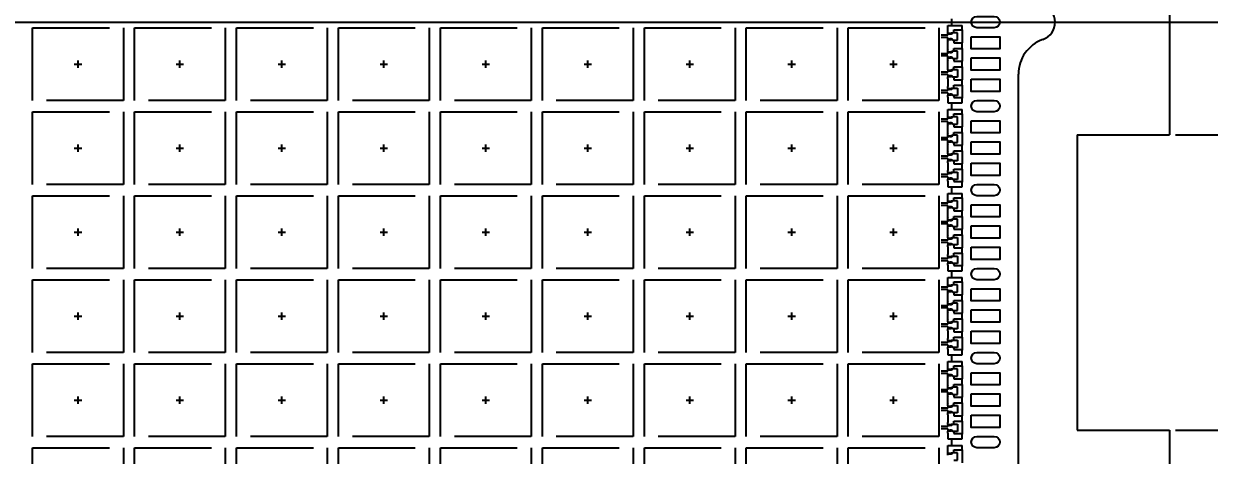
# Model space of a CAD drawing. Header units: millimetres. Extents: x 404.22 to 412.54, y 108.24 to 113.92.
# Drawn here: x 407.598 to 409.527, y 110.306 to 111.007 of the extents above; entities that cross this region are included whole.
import ezdxf

# ---------------------------------------------------------------- set-up
doc = ezdxf.new("R2010")
doc.units = ezdxf.units.MM
doc.header["$LTSCALE"] = 0.5
doc.header["$PDMODE"] = 98
for name, pattern in [('CENTER', [50.8, 31.75, -6.35, 6.35, -6.35]), ('HIDDEN', [0.375, 0.25, -0.125]), ('PHANTOM', [2.5, 1.25, -0.25, 0.25, -0.25, 0.25, -0.25])]:
    doc.linetypes.add(name, pattern=pattern)
for name, color, linetype in [('1D', 4, 'Continuous'), ('BTM', 7, 'HIDDEN'), ('CEN', 2, 'CENTER'), ('DIM', 3, 'Continuous'), ('PKG', 1, 'PHANTOM')]:
    doc.layers.add(name, color=color, linetype=linetype)
doc.styles.add('SIMPLEX', font='simplex.shx')
doc.dimstyles.new('Standard2', dxfattribs={"dimtxt": 0.06, "dimasz": 0.08, "dimexe": 0.01, "dimexo": 0.01, "dimgap": 0.027, "dimtad": 1, "dimdec": 3, "dimlfac": 16.666667, "dimrnd": 0.0005, "dimzin": 1, "dimtxsty": 'SIMPLEX', "dimcen": 0.1905, "dimclrd": 256, "dimclre": 256, "dimclrt": 256, "dimazin": 3, "dimtp": 0.03, "dimtm": 0.05, "dimtfac": 0.8, "dimtdec": 3, "dimtmove": 0, "dimatfit": 3, "dimfxl": 0.05, "dimtzin": 4, "dimlwd": -1, "dimlwe": -1})

# ---------------------------------------------------------------- blocks, each defined once
blk = doc.blocks.new('*D5')
at = {"layer": 'Defpoints', "color": 0, "ltscale": 0.1, "transparency": 16777216}
for p in [(407.4376, 111.0096), (407.4547, 111.0096), (409.963, 111.0096)]:
    blk.add_point(p, dxfattribs=at)
at = {"layer": 'DIM', "ltscale": 0.1, "transparency": 16777216}
blk.add_line((407.4647, 111.0096), (409.963, 111.0096), dxfattribs=at)
at = {"layer": 'DIM', "ltscale": 0.1, "transparency": 16777216, "insert": (410.11, 111.0096), "char_height": 0.06, "attachment_point": 5, "style": 'SIMPLEX'}
blk.add_mtext('\\A1;0.000', dxfattribs=at)
blk = doc.blocks.new('*D14')
at = {"layer": 'Defpoints', "color": 0, "ltscale": 0.1, "transparency": 16777216}
for p in [(407.4376, 111.0096), (409.4625, 110.8266), (409.963, 110.8266)]:
    blk.add_point(p, dxfattribs=at)
at = {"layer": 'DIM', "ltscale": 0.1, "transparency": 16777216}
blk.add_line((409.4725, 110.8266), (409.963, 110.8266), dxfattribs=at)
at = {"layer": 'DIM', "ltscale": 0.1, "transparency": 16777216, "insert": (410.11, 110.8266), "char_height": 0.06, "attachment_point": 5, "style": 'SIMPLEX'}
blk.add_mtext('\\A1;3.050', dxfattribs=at)
blk = doc.blocks.new('*D15')
at = {"layer": 'Defpoints', "color": 0, "ltscale": 0.1, "transparency": 16777216}
for p in [(407.4376, 111.0096), (409.4625, 110.3466), (409.963, 110.3466)]:
    blk.add_point(p, dxfattribs=at)
at = {"layer": 'DIM', "ltscale": 0.1, "transparency": 16777216}
blk.add_line((409.4725, 110.3466), (409.963, 110.3466), dxfattribs=at)
at = {"layer": 'DIM', "ltscale": 0.1, "transparency": 16777216, "insert": (410.1272, 110.3466), "char_height": 0.06, "attachment_point": 5, "style": 'SIMPLEX'}
blk.add_mtext('\\A1;11.050', dxfattribs=at)
blk = doc.blocks.new('*D16')
at = {"layer": '1D', "ltscale": 0.1, "transparency": 16777216}
blk.add_line((409.3465, 108.9516), (409.963, 108.9516), dxfattribs=at)
at = {"layer": 'Defpoints', "color": 0, "ltscale": 0.1, "transparency": 16777216}
for p in [(407.4376, 111.0096), (409.3365, 108.9516), (409.963, 108.9516)]:
    blk.add_point(p, dxfattribs=at)
at = {"layer": '1D', "ltscale": 0.1, "transparency": 16777216, "insert": (410.1386, 108.9516), "char_height": 0.06, "attachment_point": 5, "style": 'SIMPLEX'}
blk.add_mtext('\\A1;34.300', dxfattribs=at)
blk = doc.blocks.new('*D29')
at = {"layer": 'Defpoints', "color": 0, "transparency": 16777216}
for p in [(409.2466, 112.8516), (409.2466, 109.1676), (410.6211, 109.1676)]:
    blk.add_point(p, dxfattribs=at)
at = {"layer": 'DIM', "transparency": 16777216}
for p, q in [((409.2566, 112.8516), (410.6311, 112.8516)), ((410.6211, 112.7716), (410.6211, 111.5266)), ((410.6211, 109.2476), (410.6211, 110.4926)), ((409.2566, 109.1676), (410.6311, 109.1676))]:
    blk.add_line(p, q, dxfattribs=at)
for points in [[(410.6078, 112.7716), (410.6345, 112.7716), (410.6211, 112.8516)], [(410.6078, 109.2476), (410.6345, 109.2476), (410.6211, 109.1676)]]:
    blk.add_solid(points, dxfattribs=at)
at = {"layer": 'DIM', "transparency": 16777216, "insert": (410.6211, 111.0096), "char_height": 0.06, "attachment_point": 5, "rotation": 90, "style": 'SIMPLEX'}
blk.add_mtext('\\A1;59.3X61.4(MOLD PKG)', dxfattribs=at)
blk = doc.blocks.new('*D35')
at = {"layer": '1D', "transparency": 16777216}
for p, q in [((409.3525, 109.0896), (409.643, 109.0896)), ((409.643, 109.0896), (409.803, 109.0511)), ((409.803, 109.0511), (409.963, 109.0511))]:
    blk.add_line(p, q, dxfattribs=at)
at = {"layer": 'Defpoints', "color": 0, "transparency": 16777216}
for p in [(407.4376, 111.0096), (409.3425, 109.0896), (409.963, 109.0511)]:
    blk.add_point(p, dxfattribs=at)
at = {"layer": '1D', "transparency": 16777216, "insert": (410.1386, 109.0511), "char_height": 0.06, "attachment_point": 5, "style": 'SIMPLEX'}
blk.add_mtext('\\A1;32.000', dxfattribs=at)
blk = doc.blocks.new('*D36')
at = {"ltscale": 0.1, "transparency": 16777216}
blk.add_line((409.3425, 109.0796), (409.3425, 108.7347), dxfattribs=at)
at = {"layer": 'Defpoints', "color": 0, "ltscale": 0.1, "transparency": 16777216}
for p in [(407.4376, 111.0096), (409.3425, 109.0896), (409.3425, 108.7347)]:
    blk.add_point(p, dxfattribs=at)
at = {"color": 1, "ltscale": 0.1, "transparency": 16777216, "insert": (409.3425, 108.5648), "char_height": 0.06, "attachment_point": 5, "rotation": 90, "style": 'SIMPLEX'}
blk.add_mtext('\\A1;{\\C256;31.747}', dxfattribs=at)
blk = doc.blocks.new('*D38')
at = {"layer": '1D', "ltscale": 0.1, "transparency": 16777216}
blk.add_line((408.4966, 108.9866), (408.4966, 108.7432), dxfattribs=at)
at = {"layer": 'Defpoints', "color": 0, "ltscale": 0.1, "transparency": 16777216}
for p in [(407.4376, 111.0096), (408.4966, 108.9966), (408.4966, 108.7432)]:
    blk.add_point(p, dxfattribs=at)
at = {"layer": '1D', "ltscale": 0.1, "transparency": 16777216, "insert": (408.4966, 108.5733), "char_height": 0.06, "attachment_point": 5, "rotation": 90, "style": 'SIMPLEX'}
blk.add_mtext('\\A1;17.650', dxfattribs=at)
blk = doc.blocks.new('*U99')
at = {"layer": 'CEN', "ltscale": 0.005}
for p, q in [((-0.006, 0), (0.006, 0)), ((0, -0.006), (0, 0.006))]:
    blk.add_line(p, q, dxfattribs=at)
at = {"layer": 'PKG', "color": 1, "linetype": 'HIDDEN'}
blk.add_lwpolyline([(-0.0738, -0.0591), (-0.0738, 0.0591), (0.0738, 0.0591), (0.0738, -0.0591)], close=True, dxfattribs=at)
blk = doc.blocks.new('*U100')
at = {"layer": 'CEN', "color": 0, "linetype": 'ByBlock', "lineweight": -2, "transparency": 16777216}
for p in [(1.8249, 1.638), (1.9908, 1.638), (2.1567, 1.638), (2.3226, 1.638), (2.4885, 1.638), (2.6544, 1.638), (2.8203, 1.638), (2.9862, 1.638), (3.1521, 1.638), (1.8249, 1.5015), (1.9908, 1.5015), (2.1567, 1.5015), (2.3226, 1.5015), (2.4885, 1.5015), (2.6544, 1.5015), (2.8203, 1.5015), (2.9862, 1.5015), (3.1521, 1.5015), (1.8249, 1.365), (1.9908, 1.365), (2.1567, 1.365), (2.3226, 1.365), (2.4885, 1.365), (2.6544, 1.365), (2.8203, 1.365), (2.9862, 1.365), (3.1521, 1.365), (1.8249, 1.2285), (1.9908, 1.2285), (2.1567, 1.2285), (2.3226, 1.2285), (2.4885, 1.2285), (2.6544, 1.2285), (2.8203, 1.2285), (2.9862, 1.2285), (3.1521, 1.2285), (1.8249, 1.092), (1.9908, 1.092), (2.1567, 1.092), (2.3226, 1.092), (2.4885, 1.092), (2.6544, 1.092), (2.8203, 1.092), (2.9862, 1.092), (3.1521, 1.092), (1.8249, 0.9555), (1.9908, 0.9555), (2.1567, 0.9555), (2.3226, 0.9555), (2.4885, 0.9555), (2.6544, 0.9555), (2.8203, 0.9555), (2.9862, 0.9555), (3.1521, 0.9555)]:
    blk.add_blockref('*U99', p, dxfattribs=at)

msp = doc.modelspace()

# ---------------------------------------------------------------- linework, layer by layer
for p, q in [((409.462459, 111.276642), (409.462459, 110.826642)), ((409.462459, 110.346642), (409.462459, 109.020938))]:
    msp.add_line(p, q)
at = {"ltscale": 0.03}
for p, q in [((409.102039, 110.995561), (409.102039, 111.004242)), ((409.102039, 111.004242), (409.124989, 111.004242)), ((409.102039, 110.991492), (409.107289, 110.991492)), ((409.110289, 110.992392), (409.107289, 110.991492)), ((409.111789, 110.992392), (409.110289, 110.992392)), ((409.111789, 110.992392), (409.111789, 110.996892)), ((409.111789, 110.996892), (409.124989, 110.996892)), ((409.124989, 110.996892), (409.124989, 111.004242)), ((409.102039, 110.981292), (409.107289, 110.981292)), ((409.102039, 110.965561), (409.102039, 110.977223)), ((409.110289, 110.980392), (409.107289, 110.981292)), ((409.110289, 110.980392), (409.111789, 110.980392)), ((409.111789, 110.980392), (409.111789, 110.975892)), ((409.111789, 110.975892), (409.124989, 110.975892)), ((409.124989, 110.966892), (409.124989, 110.975892)), ((409.102039, 110.961492), (409.107289, 110.961492)), ((409.102039, 110.951292), (409.107289, 110.951292)), ((409.110289, 110.962392), (409.107289, 110.961492)), ((409.110289, 110.950392), (409.107289, 110.951292)), ((409.111789, 110.962392), (409.110289, 110.962392)), ((409.110289, 110.950392), (409.111789, 110.950392)), ((409.111789, 110.962392), (409.111789, 110.966892)), ((409.111789, 110.966892), (409.124989, 110.966892)), ((409.111789, 110.950392), (409.111789, 110.945892)), ((409.102039, 110.935561), (409.102039, 110.947223)), ((409.102039, 110.931492), (409.107289, 110.931492)), ((409.110289, 110.932392), (409.107289, 110.931492)), ((409.110289, 110.932392), (409.111789, 110.932392)), ((409.111789, 110.945892), (409.124989, 110.945892)), ((409.111789, 110.932392), (409.111789, 110.936892)), ((409.111789, 110.936892), (409.124989, 110.936892)), ((409.124989, 110.936892), (409.124989, 110.945892)), ((409.102039, 110.921292), (409.107289, 110.921292)), ((409.102039, 110.917223), (409.102039, 110.905561)), ((409.110289, 110.920392), (409.107289, 110.921292)), ((409.111789, 110.920392), (409.110289, 110.920392)), ((409.111789, 110.920392), (409.111789, 110.915892)), ((409.111789, 110.915892), (409.124989, 110.915892)), ((409.124989, 110.906892), (409.124989, 110.915892)), ((409.102039, 110.901492), (409.107289, 110.901492)), ((409.102039, 110.901492), (409.107289, 110.901492)), ((409.102039, 110.891292), (409.107289, 110.891292)), ((409.102039, 110.891292), (409.107289, 110.891292)), ((409.110289, 110.902392), (409.107289, 110.901492)), ((409.110289, 110.890392), (409.107289, 110.891292)), ((409.110289, 110.902392), (409.111789, 110.902392)), ((409.111789, 110.902392), (409.111789, 110.906892)), ((409.111789, 110.906892), (409.124989, 110.906892)), ((409.102039, 110.887223), (409.102039, 110.878542)), ((409.102039, 110.878542), (409.124989, 110.878542)), ((409.111789, 110.890392), (409.110289, 110.890392)), ((409.111789, 110.890392), (409.111789, 110.887092)), ((409.111789, 110.887092), (409.124989, 110.887092)), ((409.124989, 110.878542), (409.124989, 110.887092)), ((409.102039, 110.859061), (409.102039, 110.867742)), ((409.102039, 110.867742), (409.124989, 110.867742)), ((409.102039, 110.854992), (409.107289, 110.854992)), ((409.110289, 110.855892), (409.107289, 110.854992)), ((409.111789, 110.855892), (409.110289, 110.855892)), ((409.111789, 110.855892), (409.111789, 110.860392)), ((409.111789, 110.860392), (409.124989, 110.860392)), ((409.124989, 110.860392), (409.124989, 110.867742)), ((409.102039, 110.844792), (409.107289, 110.844792)), ((409.102039, 110.829061), (409.102039, 110.840723)), ((409.110289, 110.843892), (409.107289, 110.844792)), ((409.110289, 110.843892), (409.111789, 110.843892)), ((409.111789, 110.843892), (409.111789, 110.839392)), ((409.111789, 110.839392), (409.124989, 110.839392)), ((409.124989, 110.830392), (409.124989, 110.839392)), ((409.102039, 110.824992), (409.107289, 110.824992)), ((409.102039, 110.814792), (409.107289, 110.814792)), ((409.110289, 110.825892), (409.107289, 110.824992)), ((409.110289, 110.813892), (409.107289, 110.814792)), ((409.111789, 110.825892), (409.110289, 110.825892)), ((409.110289, 110.813892), (409.111789, 110.813892)), ((409.111789, 110.825892), (409.111789, 110.830392)), ((409.111789, 110.830392), (409.124989, 110.830392)), ((409.111789, 110.813892), (409.111789, 110.809392)), ((409.102039, 110.799061), (409.102039, 110.810723)), ((409.102039, 110.794992), (409.107289, 110.794992)), ((409.110289, 110.795892), (409.107289, 110.794992)), ((409.110289, 110.795892), (409.111789, 110.795892)), ((409.111789, 110.809392), (409.124989, 110.809392)), ((409.111789, 110.795892), (409.111789, 110.800392)), ((409.111789, 110.800392), (409.124989, 110.800392)), ((409.124989, 110.800392), (409.124989, 110.809392)), ((409.102039, 110.784792), (409.107289, 110.784792)), ((409.102039, 110.780723), (409.102039, 110.769061)), ((409.110289, 110.783892), (409.107289, 110.784792)), ((409.111789, 110.783892), (409.110289, 110.783892)), ((409.111789, 110.783892), (409.111789, 110.779392)), ((409.111789, 110.779392), (409.124989, 110.779392)), ((409.124989, 110.770392), (409.124989, 110.779392)), ((409.102039, 110.764992), (409.107289, 110.764992)), ((409.102039, 110.764992), (409.107289, 110.764992)), ((409.110289, 110.765892), (409.107289, 110.764992)), ((409.110289, 110.765892), (409.111789, 110.765892)), ((409.111789, 110.765892), (409.111789, 110.770392)), ((409.111789, 110.770392), (409.124989, 110.770392)), ((409.102039, 110.754792), (409.107289, 110.754792)), ((409.102039, 110.754792), (409.107289, 110.754792)), ((409.102039, 110.750723), (409.102039, 110.742042)), ((409.102039, 110.742042), (409.124989, 110.742042)), ((409.110289, 110.753892), (409.107289, 110.754792)), ((409.111789, 110.753892), (409.110289, 110.753892)), ((409.111789, 110.753892), (409.111789, 110.750592)), ((409.111789, 110.750592), (409.124989, 110.750592)), ((409.124989, 110.742042), (409.124989, 110.750592)), ((409.102039, 110.722561), (409.102039, 110.731242)), ((409.102039, 110.731242), (409.124989, 110.731242)), ((409.102039, 110.718492), (409.107289, 110.718492)), ((409.110289, 110.719392), (409.107289, 110.718492)), ((409.111789, 110.719392), (409.110289, 110.719392)), ((409.111789, 110.719392), (409.111789, 110.723892)), ((409.111789, 110.723892), (409.124989, 110.723892)), ((409.124989, 110.723892), (409.124989, 110.731242)), ((409.102039, 110.708292), (409.107289, 110.708292)), ((409.102039, 110.692561), (409.102039, 110.704223)), ((409.110289, 110.707392), (409.107289, 110.708292)), ((409.110289, 110.707392), (409.111789, 110.707392)), ((409.111789, 110.707392), (409.111789, 110.702892)), ((409.111789, 110.702892), (409.124989, 110.702892)), ((409.124989, 110.693892), (409.124989, 110.702892)), ((409.102039, 110.688492), (409.107289, 110.688492)), ((409.110289, 110.689392), (409.107289, 110.688492)), ((409.111789, 110.689392), (409.110289, 110.689392)), ((409.111789, 110.689392), (409.111789, 110.693892)), ((409.111789, 110.693892), (409.124989, 110.693892)), ((409.102039, 110.678292), (409.107289, 110.678292)), ((409.102039, 110.662561), (409.102039, 110.674223)), ((409.110289, 110.677392), (409.107289, 110.678292)), ((409.110289, 110.677392), (409.111789, 110.677392)), ((409.111789, 110.677392), (409.111789, 110.672892)), ((409.111789, 110.672892), (409.124989, 110.672892)), ((409.111789, 110.659392), (409.111789, 110.663892)), ((409.111789, 110.663892), (409.124989, 110.663892)), ((409.124989, 110.663892), (409.124989, 110.672892)), ((409.102039, 110.658492), (409.107289, 110.658492)), ((409.102039, 110.648292), (409.107289, 110.648292)), ((409.102039, 110.644223), (409.102039, 110.632561)), ((409.110289, 110.659392), (409.107289, 110.658492)), ((409.110289, 110.647392), (409.107289, 110.648292)), ((409.110289, 110.659392), (409.111789, 110.659392)), ((409.111789, 110.647392), (409.110289, 110.647392)), ((409.111789, 110.647392), (409.111789, 110.642892)), ((409.111789, 110.642892), (409.124989, 110.642892)), ((409.124989, 110.633892), (409.124989, 110.642892)), ((409.102039, 110.628492), (409.107289, 110.628492)), ((409.102039, 110.628492), (409.107289, 110.628492)), ((409.110289, 110.629392), (409.107289, 110.628492)), ((409.110289, 110.629392), (409.111789, 110.629392)), ((409.111789, 110.629392), (409.111789, 110.633892)), ((409.111789, 110.633892), (409.124989, 110.633892)), ((409.102039, 110.618292), (409.107289, 110.618292)), ((409.102039, 110.618292), (409.107289, 110.618292)), ((409.102039, 110.614223), (409.102039, 110.605542)), ((409.102039, 110.605542), (409.124989, 110.605542)), ((409.110289, 110.617392), (409.107289, 110.618292)), ((409.111789, 110.617392), (409.110289, 110.617392)), ((409.111789, 110.617392), (409.111789, 110.614092)), ((409.111789, 110.614092), (409.124989, 110.614092)), ((409.124989, 110.605542), (409.124989, 110.614092)), ((409.102039, 110.586061), (409.102039, 110.594742)), ((409.102039, 110.594742), (409.124989, 110.594742)), ((409.110289, 110.582892), (409.107289, 110.581992)), ((409.111789, 110.582892), (409.110289, 110.582892)), ((409.111789, 110.582892), (409.111789, 110.587392)), ((409.111789, 110.587392), (409.124989, 110.587392)), ((409.124989, 110.587392), (409.124989, 110.594742)), ((409.102039, 110.581992), (409.107289, 110.581992)), ((409.102039, 110.571792), (409.107289, 110.571792)), ((409.102039, 110.556061), (409.102039, 110.567723)), ((409.110289, 110.570892), (409.107289, 110.571792)), ((409.110289, 110.570892), (409.111789, 110.570892)), ((409.111789, 110.570892), (409.111789, 110.566392)), ((409.111789, 110.566392), (409.124989, 110.566392)), ((409.124989, 110.557392), (409.124989, 110.566392)), ((409.102039, 110.551992), (409.107289, 110.551992)), ((409.110289, 110.552892), (409.107289, 110.551992)), ((409.111789, 110.552892), (409.110289, 110.552892)), ((409.111789, 110.552892), (409.111789, 110.557392)), ((409.111789, 110.557392), (409.124989, 110.557392)), ((409.102039, 110.541792), (409.107289, 110.541792)), ((409.102039, 110.526061), (409.102039, 110.537723)), ((409.110289, 110.540892), (409.107289, 110.541792)), ((409.110289, 110.540892), (409.111789, 110.540892)), ((409.111789, 110.540892), (409.111789, 110.536392)), ((409.111789, 110.536392), (409.124989, 110.536392)), ((409.111789, 110.522892), (409.111789, 110.527392)), ((409.111789, 110.527392), (409.124989, 110.527392)), ((409.124989, 110.527392), (409.124989, 110.536392)), ((409.102039, 110.521992), (409.107289, 110.521992)), ((409.102039, 110.511792), (409.107289, 110.511792)), ((409.102039, 110.507723), (409.102039, 110.496061)), ((409.110289, 110.522892), (409.107289, 110.521992)), ((409.110289, 110.510892), (409.107289, 110.511792)), ((409.110289, 110.522892), (409.111789, 110.522892)), ((409.111789, 110.510892), (409.110289, 110.510892)), ((409.111789, 110.510892), (409.111789, 110.506392)), ((409.111789, 110.506392), (409.124989, 110.506392)), ((409.124989, 110.497392), (409.124989, 110.506392)), ((409.102039, 110.491992), (409.107289, 110.491992)), ((409.102039, 110.491992), (409.107289, 110.491992)), ((409.110289, 110.492892), (409.107289, 110.491992)), ((409.110289, 110.492892), (409.111789, 110.492892)), ((409.111789, 110.492892), (409.111789, 110.497392)), ((409.111789, 110.497392), (409.124989, 110.497392)), ((409.102039, 110.481792), (409.107289, 110.481792)), ((409.102039, 110.481792), (409.107289, 110.481792)), ((409.102039, 110.477723), (409.102039, 110.469042)), ((409.102039, 110.469042), (409.124989, 110.469042)), ((409.110289, 110.480892), (409.107289, 110.481792)), ((409.111789, 110.480892), (409.110289, 110.480892)), ((409.111789, 110.480892), (409.111789, 110.477592)), ((409.111789, 110.477592), (409.124989, 110.477592)), ((409.124989, 110.469042), (409.124989, 110.477592)), ((409.102039, 110.449561), (409.102039, 110.458242)), ((409.102039, 110.458242), (409.124989, 110.458242)), ((409.111789, 110.446392), (409.111789, 110.450892)), ((409.111789, 110.450892), (409.124989, 110.450892)), ((409.124989, 110.450892), (409.124989, 110.458242)), ((409.102039, 110.445492), (409.107289, 110.445492)), ((409.102039, 110.435292), (409.107289, 110.435292)), ((409.102039, 110.419561), (409.102039, 110.431223)), ((409.110289, 110.446392), (409.107289, 110.445492)), ((409.110289, 110.434392), (409.107289, 110.435292)), ((409.111789, 110.446392), (409.110289, 110.446392)), ((409.110289, 110.434392), (409.111789, 110.434392)), ((409.111789, 110.434392), (409.111789, 110.429892)), ((409.111789, 110.429892), (409.124989, 110.429892)), ((409.124989, 110.420892), (409.124989, 110.429892)), ((409.102039, 110.415492), (409.107289, 110.415492)), ((409.110289, 110.416392), (409.107289, 110.415492)), ((409.111789, 110.416392), (409.110289, 110.416392)), ((409.111789, 110.416392), (409.111789, 110.420892)), ((409.111789, 110.420892), (409.124989, 110.420892)), ((409.102039, 110.405292), (409.107289, 110.405292)), ((409.102039, 110.389561), (409.102039, 110.401223)), ((409.110289, 110.404392), (409.107289, 110.405292)), ((409.110289, 110.404392), (409.111789, 110.404392)), ((409.111789, 110.404392), (409.111789, 110.399892)), ((409.111789, 110.399892), (409.124989, 110.399892)), ((409.111789, 110.386392), (409.111789, 110.390892)), ((409.111789, 110.390892), (409.124989, 110.390892)), ((409.124989, 110.390892), (409.124989, 110.399892)), ((409.102039, 110.385492), (409.107289, 110.385492)), ((409.102039, 110.375292), (409.107289, 110.375292)), ((409.102039, 110.371223), (409.102039, 110.359561)), ((409.110289, 110.386392), (409.107289, 110.385492)), ((409.110289, 110.374392), (409.107289, 110.375292)), ((409.110289, 110.386392), (409.111789, 110.386392)), ((409.111789, 110.374392), (409.110289, 110.374392)), ((409.111789, 110.374392), (409.111789, 110.369892)), ((409.102039, 110.355492), (409.107289, 110.355492)), ((409.102039, 110.355492), (409.107289, 110.355492)), ((409.110289, 110.356392), (409.107289, 110.355492)), ((409.110289, 110.356392), (409.111789, 110.356392)), ((409.111789, 110.369892), (409.124989, 110.369892)), ((409.111789, 110.356392), (409.111789, 110.360892)), ((409.111789, 110.360892), (409.124989, 110.360892)), ((409.124989, 110.360892), (409.124989, 110.369892)), ((409.102039, 110.345292), (409.107289, 110.345292)), ((409.102039, 110.345292), (409.107289, 110.345292)), ((409.102039, 110.341223), (409.102039, 110.332542)), ((409.102039, 110.332542), (409.124989, 110.332542)), ((409.110289, 110.344392), (409.107289, 110.345292)), ((409.111789, 110.344392), (409.110289, 110.344392)), ((409.111789, 110.344392), (409.111789, 110.341092)), ((409.111789, 110.341092), (409.124989, 110.341092)), ((409.124989, 110.332542), (409.124989, 110.341092)), ((409.102039, 110.313061), (409.102039, 110.321742)), ((409.102039, 110.321742), (409.124989, 110.321742)), ((409.111789, 110.309892), (409.111789, 110.314392)), ((409.111789, 110.314392), (409.124989, 110.314392)), ((409.124989, 110.314392), (409.124989, 110.321742)), ((409.102039, 110.308992), (409.107289, 110.308992)), ((409.110289, 110.309892), (409.107289, 110.308992)), ((409.111789, 110.309892), (409.110289, 110.309892))]:
    msp.add_line(p, q, dxfattribs=at)
at = {"color": 0}
for p, q in [((409.312459, 110.826642), (409.462459, 110.826642)), ((409.312459, 110.826642), (409.312459, 110.346642)), ((409.312459, 110.346642), (409.462459, 110.346642))]:
    msp.add_line(p, q, dxfattribs=at)
at = {"ltscale": 0.03}
for points in [[(409.149139, 111.018792), (409.177489, 111.018792, -0.41421356), (409.186639, 111.009642), (409.186639, 111.009642, -0.41421356), (409.177489, 111.000492), (409.149139, 111.000492, -0.41421356), (409.139989, 111.009642), (409.139989, 111.009642, -0.41421356)], [(409.149139, 110.882292), (409.177489, 110.882292, -0.41421356), (409.186639, 110.873142), (409.186639, 110.873142, -0.41421356), (409.177489, 110.863992), (409.149139, 110.863992, -0.41421356), (409.139989, 110.873142), (409.139989, 110.873142, -0.41421356)], [(409.149139, 110.745792), (409.177489, 110.745792, -0.41421356), (409.186639, 110.736642), (409.186639, 110.736642, -0.41421356), (409.177489, 110.727492), (409.149139, 110.727492, -0.41421356), (409.139989, 110.736642), (409.139989, 110.736642, -0.41421356)], [(409.149139, 110.609292), (409.177489, 110.609292, -0.41421356), (409.186639, 110.600142), (409.186639, 110.600142, -0.41421356), (409.177489, 110.590992), (409.149139, 110.590992, -0.41421356), (409.139989, 110.600142), (409.139989, 110.600142, -0.41421356)], [(409.149139, 110.472792), (409.177489, 110.472792, -0.41421356), (409.186639, 110.463642), (409.186639, 110.463642, -0.41421356), (409.177489, 110.454492), (409.149139, 110.454492, -0.41421356), (409.139989, 110.463642), (409.139989, 110.463642, -0.41421356)], [(409.149139, 110.336292), (409.177489, 110.336292, -0.41421356), (409.186639, 110.327142), (409.186639, 110.327142, -0.41421356), (409.177489, 110.317992), (409.149139, 110.317992, -0.41421356), (409.139989, 110.327142), (409.139989, 110.327142, -0.41421356)]]:
    msp.add_lwpolyline(points, format="xyb", close=True, dxfattribs=at)
for points in [[(409.139989, 110.985792), (409.186639, 110.985792), (409.186639, 110.965992), (409.139989, 110.965992)], [(409.139989, 110.951292), (409.186639, 110.951292), (409.186639, 110.931492), (409.139989, 110.931492)], [(409.139989, 110.916792), (409.186639, 110.916792), (409.186639, 110.896992), (409.139989, 110.896992)], [(409.139989, 110.849292), (409.186639, 110.849292), (409.186639, 110.829492), (409.139989, 110.829492)], [(409.139989, 110.814792), (409.186639, 110.814792), (409.186639, 110.794992), (409.139989, 110.794992)], [(409.139989, 110.780292), (409.186639, 110.780292), (409.186639, 110.760492), (409.139989, 110.760492)], [(409.139989, 110.712792), (409.186639, 110.712792), (409.186639, 110.692992), (409.139989, 110.692992)], [(409.139989, 110.678292), (409.186639, 110.678292), (409.186639, 110.658492), (409.139989, 110.658492)], [(409.139989, 110.643792), (409.186639, 110.643792), (409.186639, 110.623992), (409.139989, 110.623992)], [(409.139989, 110.576292), (409.186639, 110.576292), (409.186639, 110.556492), (409.139989, 110.556492)], [(409.139989, 110.541792), (409.186639, 110.541792), (409.186639, 110.521992), (409.139989, 110.521992)], [(409.139989, 110.507292), (409.186639, 110.507292), (409.186639, 110.487492), (409.139989, 110.487492)], [(409.139989, 110.439792), (409.186639, 110.439792), (409.186639, 110.419992), (409.139989, 110.419992)], [(409.139989, 110.405292), (409.186639, 110.405292), (409.186639, 110.385492), (409.139989, 110.385492)], [(409.139989, 110.370792), (409.186639, 110.370792), (409.186639, 110.350992), (409.139989, 110.350992)]]:
    msp.add_lwpolyline(points, close=True, dxfattribs=at)
for centre, radius, start, end in [((409.103888, 110.993527), 0.00275, 132.275937, 227.724063), ((409.1062, 110.998036), 0.007754, 237.548187, 266.96247), ((409.105814, 110.99611), 0.005818, 269.752882, 320.280905), ((409.103888, 110.979258), 0.00275, 132.275937, 227.724063), ((409.1062, 110.974749), 0.007754, 93.03753, 122.451813), ((409.105814, 110.976675), 0.005818, 39.719095, 90.247118), ((409.103888, 110.963527), 0.00275, 132.275937, 227.724063), ((409.103888, 110.949258), 0.00275, 132.275937, 227.724063), ((409.1062, 110.968036), 0.007754, 237.548187, 266.96247), ((409.1062, 110.944749), 0.007754, 93.03753, 122.451813), ((409.105814, 110.96611), 0.005818, 269.752882, 320.280905), ((409.105814, 110.946675), 0.005818, 39.719095, 90.247118), ((409.103888, 110.933527), 0.00275, 132.275937, 227.724063), ((409.1062, 110.938036), 0.007754, 237.548187, 266.96247), ((409.105814, 110.93611), 0.005818, 269.752882, 320.280905), ((409.103888, 110.919258), 0.00275, 132.275937, 227.724063), ((409.1062, 110.914749), 0.007754, 93.03753, 122.451813), ((409.105814, 110.916675), 0.005818, 39.719095, 90.247118), ((409.103888, 110.903527), 0.00275, 132.275937, 227.724063), ((409.103888, 110.889258), 0.00275, 132.275937, 227.724063), ((409.1062, 110.908036), 0.007754, 237.548187, 266.96247), ((409.1062, 110.884749), 0.007754, 93.03753, 122.451813), ((409.105814, 110.90611), 0.005818, 269.752882, 320.280905), ((409.105814, 110.886675), 0.005818, 39.719095, 90.247118), ((409.103888, 110.857027), 0.00275, 132.275937, 227.724063), ((409.1062, 110.861536), 0.007754, 237.548187, 266.96247), ((409.105814, 110.85961), 0.005818, 269.752882, 320.280905), ((409.103888, 110.842758), 0.00275, 132.275937, 227.724063), ((409.1062, 110.838249), 0.007754, 93.03753, 122.451813), ((409.105814, 110.840175), 0.005818, 39.719095, 90.247118), ((409.103888, 110.827027), 0.00275, 132.275937, 227.724063), ((409.103888, 110.812758), 0.00275, 132.275937, 227.724063), ((409.1062, 110.831536), 0.007754, 237.548187, 266.96247), ((409.1062, 110.808249), 0.007754, 93.03753, 122.451813), ((409.105814, 110.82961), 0.005818, 269.752882, 320.280905), ((409.105814, 110.810175), 0.005818, 39.719095, 90.247118), ((409.103888, 110.797027), 0.00275, 132.275937, 227.724063), ((409.1062, 110.801536), 0.007754, 237.548187, 266.96247), ((409.105814, 110.79961), 0.005818, 269.752882, 320.280905), ((409.103888, 110.782758), 0.00275, 132.275937, 227.724063), ((409.1062, 110.778249), 0.007754, 93.03753, 122.451813), ((409.105814, 110.780175), 0.005818, 39.719095, 90.247118), ((409.103888, 110.767027), 0.00275, 132.275937, 227.724063), ((409.1062, 110.771536), 0.007754, 237.548187, 266.96247), ((409.1062, 110.748249), 0.007754, 93.03753, 122.451813), ((409.105814, 110.76961), 0.005818, 269.752882, 320.280905), ((409.105814, 110.750175), 0.005818, 39.719095, 90.247118), ((409.103888, 110.752758), 0.00275, 132.275937, 227.724063), ((409.103888, 110.720527), 0.00275, 132.275937, 227.724063), ((409.1062, 110.725036), 0.007754, 237.548187, 266.96247), ((409.105814, 110.72311), 0.005818, 269.752882, 320.280905), ((409.103888, 110.706258), 0.00275, 132.275937, 227.724063), ((409.1062, 110.701749), 0.007754, 93.03753, 122.451813), ((409.105814, 110.703675), 0.005818, 39.719095, 90.247118), ((409.103888, 110.690527), 0.00275, 132.275937, 227.724063), ((409.1062, 110.695036), 0.007754, 237.548187, 266.96247), ((409.1062, 110.671749), 0.007754, 93.03753, 122.451813), ((409.105814, 110.69311), 0.005818, 269.752882, 320.280905), ((409.105814, 110.673675), 0.005818, 39.719095, 90.247118), ((409.103888, 110.676258), 0.00275, 132.275937, 227.724063), ((409.103888, 110.660527), 0.00275, 132.275937, 227.724063), ((409.103888, 110.646258), 0.00275, 132.275937, 227.724063), ((409.1062, 110.665036), 0.007754, 237.548187, 266.96247), ((409.1062, 110.641749), 0.007754, 93.03753, 122.451813), ((409.105814, 110.66311), 0.005818, 269.752882, 320.280905), ((409.105814, 110.643675), 0.005818, 39.719095, 90.247118), ((409.103888, 110.630527), 0.00275, 132.275937, 227.724063), ((409.1062, 110.635036), 0.007754, 237.548187, 266.96247), ((409.105814, 110.63311), 0.005818, 269.752882, 320.280905), ((409.103888, 110.616258), 0.00275, 132.275937, 227.724063), ((409.1062, 110.611749), 0.007754, 93.03753, 122.451813), ((409.105814, 110.613675), 0.005818, 39.719095, 90.247118), ((409.103888, 110.584027), 0.00275, 132.275937, 227.724063), ((409.105814, 110.58661), 0.005818, 269.752882, 320.280905), ((409.103888, 110.569758), 0.00275, 132.275937, 227.724063), ((409.1062, 110.588536), 0.007754, 237.548187, 266.96247), ((409.1062, 110.565249), 0.007754, 93.03753, 122.451813), ((409.105814, 110.567175), 0.005818, 39.719095, 90.247118), ((409.103888, 110.554027), 0.00275, 132.275937, 227.724063), ((409.1062, 110.558536), 0.007754, 237.548187, 266.96247), ((409.105814, 110.55661), 0.005818, 269.752882, 320.280905), ((409.103888, 110.539758), 0.00275, 132.275937, 227.724063), ((409.103888, 110.524027), 0.00275, 132.275937, 227.724063), ((409.1062, 110.535249), 0.007754, 93.03753, 122.451813), ((409.105814, 110.537175), 0.005818, 39.719095, 90.247118), ((409.103888, 110.509758), 0.00275, 132.275937, 227.724063), ((409.1062, 110.528536), 0.007754, 237.548187, 266.96247), ((409.1062, 110.505249), 0.007754, 93.03753, 122.451813), ((409.105814, 110.52661), 0.005818, 269.752882, 320.280905), ((409.105814, 110.507175), 0.005818, 39.719095, 90.247118), ((409.103888, 110.494027), 0.00275, 132.275937, 227.724063), ((409.1062, 110.498536), 0.007754, 237.548187, 266.96247), ((409.105814, 110.49661), 0.005818, 269.752882, 320.280905), ((409.103888, 110.479758), 0.00275, 132.275937, 227.724063), ((409.1062, 110.475249), 0.007754, 93.03753, 122.451813), ((409.105814, 110.477175), 0.005818, 39.719095, 90.247118), ((409.103888, 110.447527), 0.00275, 132.275937, 227.724063), ((409.103888, 110.433258), 0.00275, 132.275937, 227.724063), ((409.1062, 110.452036), 0.007754, 237.548187, 266.96247), ((409.1062, 110.428749), 0.007754, 93.03753, 122.451813), ((409.105814, 110.45011), 0.005818, 269.752882, 320.280905), ((409.105814, 110.430675), 0.005818, 39.719095, 90.247118), ((409.103888, 110.417527), 0.00275, 132.275937, 227.724063), ((409.1062, 110.422036), 0.007754, 237.548187, 266.96247), ((409.105814, 110.42011), 0.005818, 269.752882, 320.280905), ((409.103888, 110.403258), 0.00275, 132.275937, 227.724063), ((409.103888, 110.387527), 0.00275, 132.275937, 227.724063), ((409.1062, 110.398749), 0.007754, 93.03753, 122.451813), ((409.105814, 110.400675), 0.005818, 39.719095, 90.247118), ((409.103888, 110.373258), 0.00275, 132.275937, 227.724063), ((409.1062, 110.392036), 0.007754, 237.548187, 266.96247), ((409.1062, 110.368749), 0.007754, 93.03753, 122.451813), ((409.105814, 110.39011), 0.005818, 269.752882, 320.280905), ((409.105814, 110.370675), 0.005818, 39.719095, 90.247118), ((409.103888, 110.357527), 0.00275, 132.275937, 227.724063), ((409.1062, 110.362036), 0.007754, 237.548187, 266.96247), ((409.105814, 110.36011), 0.005818, 269.752882, 320.280905), ((409.103888, 110.343258), 0.00275, 132.275937, 227.724063), ((409.1062, 110.338749), 0.007754, 93.03753, 122.451813), ((409.105814, 110.340675), 0.005818, 39.719095, 90.247118), ((409.103888, 110.311027), 0.00275, 132.275937, 227.724063), ((409.1062, 110.315536), 0.007754, 237.548187, 266.96247), ((409.105814, 110.31361), 0.005818, 269.752882, 320.280905)]:
    msp.add_arc(centre, radius, start, end, dxfattribs=at)
at = {"layer": '1D', "linetype": 'CENTER'}
msp.add_line((409.216639, 110.188495), (409.216639, 110.924789), dxfattribs=at)
at = {"layer": '1D', "color": 4}
for centre, radius, start, end in [((409.246639, 111.009642), 0.03, 289.471221, 70.528779), ((409.276639, 110.924789), 0.06, 109.471221, 180)]:
    msp.add_arc(centre, radius, start, end, dxfattribs=at)
at = {"layer": 'BTM', "ltscale": 0.03}
for p, q in [((409.108639, 111.004242), (409.108639, 111.015042)), ((409.102039, 110.988192), (409.091239, 110.988192)), ((409.102039, 110.988192), (409.102039, 110.991492)), ((409.124989, 110.996892), (409.124989, 110.975892)), ((409.102039, 110.984592), (409.091239, 110.984592)), ((409.102039, 110.981292), (409.102039, 110.984592)), ((409.102039, 110.958192), (409.091239, 110.958192)), ((409.102039, 110.954592), (409.091239, 110.954592)), ((409.102039, 110.958192), (409.102039, 110.961492)), ((409.102039, 110.951292), (409.102039, 110.954592)), ((409.124989, 110.966892), (409.124989, 110.945892)), ((409.102039, 110.931492), (409.102039, 110.928192)), ((409.124989, 110.936892), (409.124989, 110.915892)), ((409.102039, 110.928192), (409.091239, 110.928192)), ((409.102039, 110.924592), (409.091239, 110.924592)), ((409.102039, 110.924592), (409.102039, 110.921292)), ((409.102039, 110.898192), (409.091239, 110.898192)), ((409.102039, 110.894592), (409.091239, 110.894592)), ((409.102039, 110.901492), (409.102039, 110.898192)), ((409.102039, 110.894592), (409.102039, 110.891292)), ((409.124989, 110.906892), (409.124989, 110.885892)), ((409.108639, 110.867742), (409.108639, 110.878542)), ((409.102039, 110.851692), (409.102039, 110.854992)), ((409.124989, 110.860392), (409.124989, 110.839392)), ((409.102039, 110.851692), (409.091239, 110.851692)), ((409.102039, 110.848092), (409.091239, 110.848092)), ((409.102039, 110.844792), (409.102039, 110.848092)), ((409.102039, 110.821692), (409.091239, 110.821692)), ((409.102039, 110.818092), (409.091239, 110.818092)), ((409.102039, 110.821692), (409.102039, 110.824992)), ((409.102039, 110.814792), (409.102039, 110.818092)), ((409.124989, 110.830392), (409.124989, 110.809392)), ((409.102039, 110.794992), (409.102039, 110.791692)), ((409.124989, 110.800392), (409.124989, 110.779392)), ((409.102039, 110.791692), (409.091239, 110.791692)), ((409.102039, 110.788092), (409.091239, 110.788092)), ((409.102039, 110.788092), (409.102039, 110.784792)), ((409.102039, 110.761692), (409.091239, 110.761692)), ((409.102039, 110.758092), (409.091239, 110.758092)), ((409.102039, 110.764992), (409.102039, 110.761692)), ((409.102039, 110.758092), (409.102039, 110.754792)), ((409.124989, 110.770392), (409.124989, 110.749392)), ((409.108639, 110.731242), (409.108639, 110.742042)), ((409.102039, 110.715192), (409.102039, 110.718492)), ((409.124989, 110.723892), (409.124989, 110.702892)), ((409.102039, 110.715192), (409.091239, 110.715192)), ((409.102039, 110.711592), (409.091239, 110.711592)), ((409.102039, 110.708292), (409.102039, 110.711592)), ((409.102039, 110.685192), (409.091239, 110.685192)), ((409.102039, 110.681592), (409.091239, 110.681592)), ((409.102039, 110.685192), (409.102039, 110.688492)), ((409.102039, 110.678292), (409.102039, 110.681592)), ((409.124989, 110.693892), (409.124989, 110.672892)), ((409.124989, 110.663892), (409.124989, 110.642892)), ((409.102039, 110.655192), (409.091239, 110.655192)), ((409.102039, 110.651592), (409.091239, 110.651592)), ((409.102039, 110.658492), (409.102039, 110.655192)), ((409.102039, 110.651592), (409.102039, 110.648292)), ((409.102039, 110.625192), (409.091239, 110.625192)), ((409.102039, 110.621592), (409.091239, 110.621592)), ((409.102039, 110.628492), (409.102039, 110.625192)), ((409.102039, 110.621592), (409.102039, 110.618292)), ((409.124989, 110.633892), (409.124989, 110.612892)), ((409.108639, 110.594742), (409.108639, 110.605542)), ((409.124989, 110.587392), (409.124989, 110.566392)), ((409.102039, 110.578692), (409.091239, 110.578692)), ((409.102039, 110.575092), (409.091239, 110.575092)), ((409.102039, 110.578692), (409.102039, 110.581992)), ((409.102039, 110.571792), (409.102039, 110.575092)), ((409.102039, 110.548692), (409.091239, 110.548692)), ((409.102039, 110.545092), (409.091239, 110.545092)), ((409.102039, 110.548692), (409.102039, 110.551992)), ((409.102039, 110.541792), (409.102039, 110.545092)), ((409.124989, 110.557392), (409.124989, 110.536392)), ((409.124989, 110.527392), (409.124989, 110.506392)), ((409.102039, 110.518692), (409.091239, 110.518692)), ((409.102039, 110.515092), (409.091239, 110.515092)), ((409.102039, 110.521992), (409.102039, 110.518692)), ((409.102039, 110.515092), (409.102039, 110.511792)), ((409.102039, 110.488692), (409.091239, 110.488692)), ((409.102039, 110.491992), (409.102039, 110.488692)), ((409.124989, 110.497392), (409.124989, 110.476392)), ((409.102039, 110.485092), (409.091239, 110.485092)), ((409.102039, 110.485092), (409.102039, 110.481792)), ((409.108639, 110.458242), (409.108639, 110.469042)), ((409.124989, 110.450892), (409.124989, 110.429892)), ((409.102039, 110.442192), (409.091239, 110.442192)), ((409.102039, 110.438592), (409.091239, 110.438592)), ((409.102039, 110.442192), (409.102039, 110.445492)), ((409.102039, 110.435292), (409.102039, 110.438592)), ((409.102039, 110.412192), (409.091239, 110.412192)), ((409.102039, 110.412192), (409.102039, 110.415492)), ((409.124989, 110.420892), (409.124989, 110.399892)), ((409.102039, 110.408592), (409.091239, 110.408592)), ((409.102039, 110.405292), (409.102039, 110.408592)), ((409.124989, 110.390892), (409.124989, 110.369892)), ((409.102039, 110.382192), (409.091239, 110.382192)), ((409.102039, 110.378592), (409.091239, 110.378592)), ((409.102039, 110.385492), (409.102039, 110.382192)), ((409.102039, 110.378592), (409.102039, 110.375292)), ((409.102039, 110.352192), (409.091239, 110.352192)), ((409.102039, 110.355492), (409.102039, 110.352192)), ((409.124989, 110.360892), (409.124989, 110.339892)), ((409.102039, 110.348592), (409.091239, 110.348592)), ((409.102039, 110.348592), (409.102039, 110.345292)), ((409.108639, 110.321742), (409.108639, 110.332542)), ((409.124989, 110.314392), (409.124989, 110.293392)), ((409.102039, 110.305692), (409.102039, 110.308992))]:
    msp.add_line(p, q, dxfattribs=at)
for points in [[(409.111789, 110.980392), (409.117789, 110.980392), (409.117789, 110.992392), (409.111789, 110.992392)], [(409.111789, 110.950392), (409.117789, 110.950392), (409.117789, 110.962392), (409.111789, 110.962392)], [(409.111789, 110.932392), (409.117789, 110.932392), (409.117789, 110.920392), (409.111789, 110.920392)], [(409.111789, 110.902392), (409.117789, 110.902392), (409.117789, 110.890392), (409.111789, 110.890392), (409.111789, 110.890392)], [(409.111789, 110.843892), (409.117789, 110.843892), (409.117789, 110.855892), (409.111789, 110.855892)], [(409.111789, 110.813892), (409.117789, 110.813892), (409.117789, 110.825892), (409.111789, 110.825892)], [(409.111789, 110.795892), (409.117789, 110.795892), (409.117789, 110.783892), (409.111789, 110.783892)], [(409.111789, 110.765892), (409.117789, 110.765892), (409.117789, 110.753892), (409.111789, 110.753892), (409.111789, 110.753892)], [(409.111789, 110.707392), (409.117789, 110.707392), (409.117789, 110.719392), (409.111789, 110.719392)], [(409.111789, 110.677392), (409.117789, 110.677392), (409.117789, 110.689392), (409.111789, 110.689392)], [(409.111789, 110.659392), (409.117789, 110.659392), (409.117789, 110.647392), (409.111789, 110.647392)], [(409.111789, 110.629392), (409.117789, 110.629392), (409.117789, 110.617392), (409.111789, 110.617392), (409.111789, 110.617392)], [(409.111789, 110.570892), (409.117789, 110.570892), (409.117789, 110.582892), (409.111789, 110.582892)], [(409.111789, 110.540892), (409.117789, 110.540892), (409.117789, 110.552892), (409.111789, 110.552892)], [(409.111789, 110.522892), (409.117789, 110.522892), (409.117789, 110.510892), (409.111789, 110.510892)], [(409.111789, 110.492892), (409.117789, 110.492892), (409.117789, 110.480892), (409.111789, 110.480892), (409.111789, 110.480892)], [(409.111789, 110.434392), (409.117789, 110.434392), (409.117789, 110.446392), (409.111789, 110.446392)], [(409.111789, 110.404392), (409.117789, 110.404392), (409.117789, 110.416392), (409.111789, 110.416392)], [(409.111789, 110.386392), (409.117789, 110.386392), (409.117789, 110.374392), (409.111789, 110.374392)], [(409.111789, 110.356392), (409.117789, 110.356392), (409.117789, 110.344392), (409.111789, 110.344392), (409.111789, 110.344392)], [(409.111789, 110.297892), (409.117789, 110.297892), (409.117789, 110.309892), (409.111789, 110.309892)]]:
    msp.add_lwpolyline(points, dxfattribs=at)

# ---------------------------------------------------------------- block references
at = {"layer": 'CEN'}
msp.add_blockref('*U100', (405.861589, 109.303392), dxfattribs=at)

# ---------------------------------------------------------------- dimensions: what is measured, and where the dimension line sits
at = {"ltscale": 0.1}
dim = msp.add_ordinate_dim(feature_location=(409.342458, 109.089642), offset=(0, -0.354981), dtype=1, origin=(407.437639, 111.009642), text='{\\C256;<>}', dimstyle='Standard2', override={"dimclrt": 1}, dxfattribs=at)
dim.commit()
dim.dimension.update_dxf_attribs({"geometry": '*D36', "text_midpoint": (409.342458, 108.564804)})
at = {"layer": '1D', "color": 1, "ltscale": 0.1}
for feature_location, offset, dtype, picture, middle in [((409.336471, 108.951642), (0.62656, 0), 0, '*D16', (410.138603, 108.951642)), ((408.496639, 108.996642), (0, -0.253482), 1, '*D38', (408.496639, 108.573303))]:
    dim = msp.add_ordinate_dim(feature_location=feature_location, offset=offset, dtype=dtype, origin=(407.437639, 111.009642), dimstyle='Standard2', override={"dimarcsym": 1}, dxfattribs=at)
    dim.commit()
    dim.dimension.update_dxf_attribs({"geometry": picture, "text_midpoint": middle})
at = {"layer": '1D'}
dim = msp.add_ordinate_dim(feature_location=(409.342458, 109.089642), offset=(0.620573, -0.038516), dtype=0, origin=(407.437639, 111.009642), dimstyle='Standard2', dxfattribs=at)
dim.commit()
dim.dimension.update_dxf_attribs({"geometry": '*D35', "text_midpoint": (410.138603, 109.051126)})
at = {"layer": 'DIM'}
dim = msp.add_linear_dim(base=(410.621149, 109.167642), p1=(409.246639, 112.851642), p2=(409.246639, 109.167642), angle=90, text='59.3X61.4(MOLD PKG)', dimstyle='Standard2', dxfattribs=at)
dim.commit()
dim.dimension.update_dxf_attribs({"geometry": '*D29', "text_midpoint": (410.621149, 111.009642)})
at = {"layer": 'DIM', "color": 1, "ltscale": 0.1}
for feature_location, offset, origin, picture, middle in [((407.4546782855, 111.0096421803), (2.5083531544, 0), (407.4376386671, 111.0096421803), '*D5', (410.1100314399, 111.0096421803)), ((409.462459, 110.826642), (0.500573, 0), (407.437639, 111.009642), '*D14', (410.110031, 110.826642)), ((409.462459, 110.346642), (0.500573, 0), (407.437639, 111.009642), '*D15', (410.127174, 110.346642))]:
    dim = msp.add_ordinate_dim(feature_location=feature_location, offset=offset, dtype=0, origin=origin, dimstyle='Standard2', override={"dimarcsym": 1}, dxfattribs=at)
    dim.commit()
    dim.dimension.update_dxf_attribs({"geometry": picture, "text_midpoint": middle})

doc.saveas('drawing.dxf')
